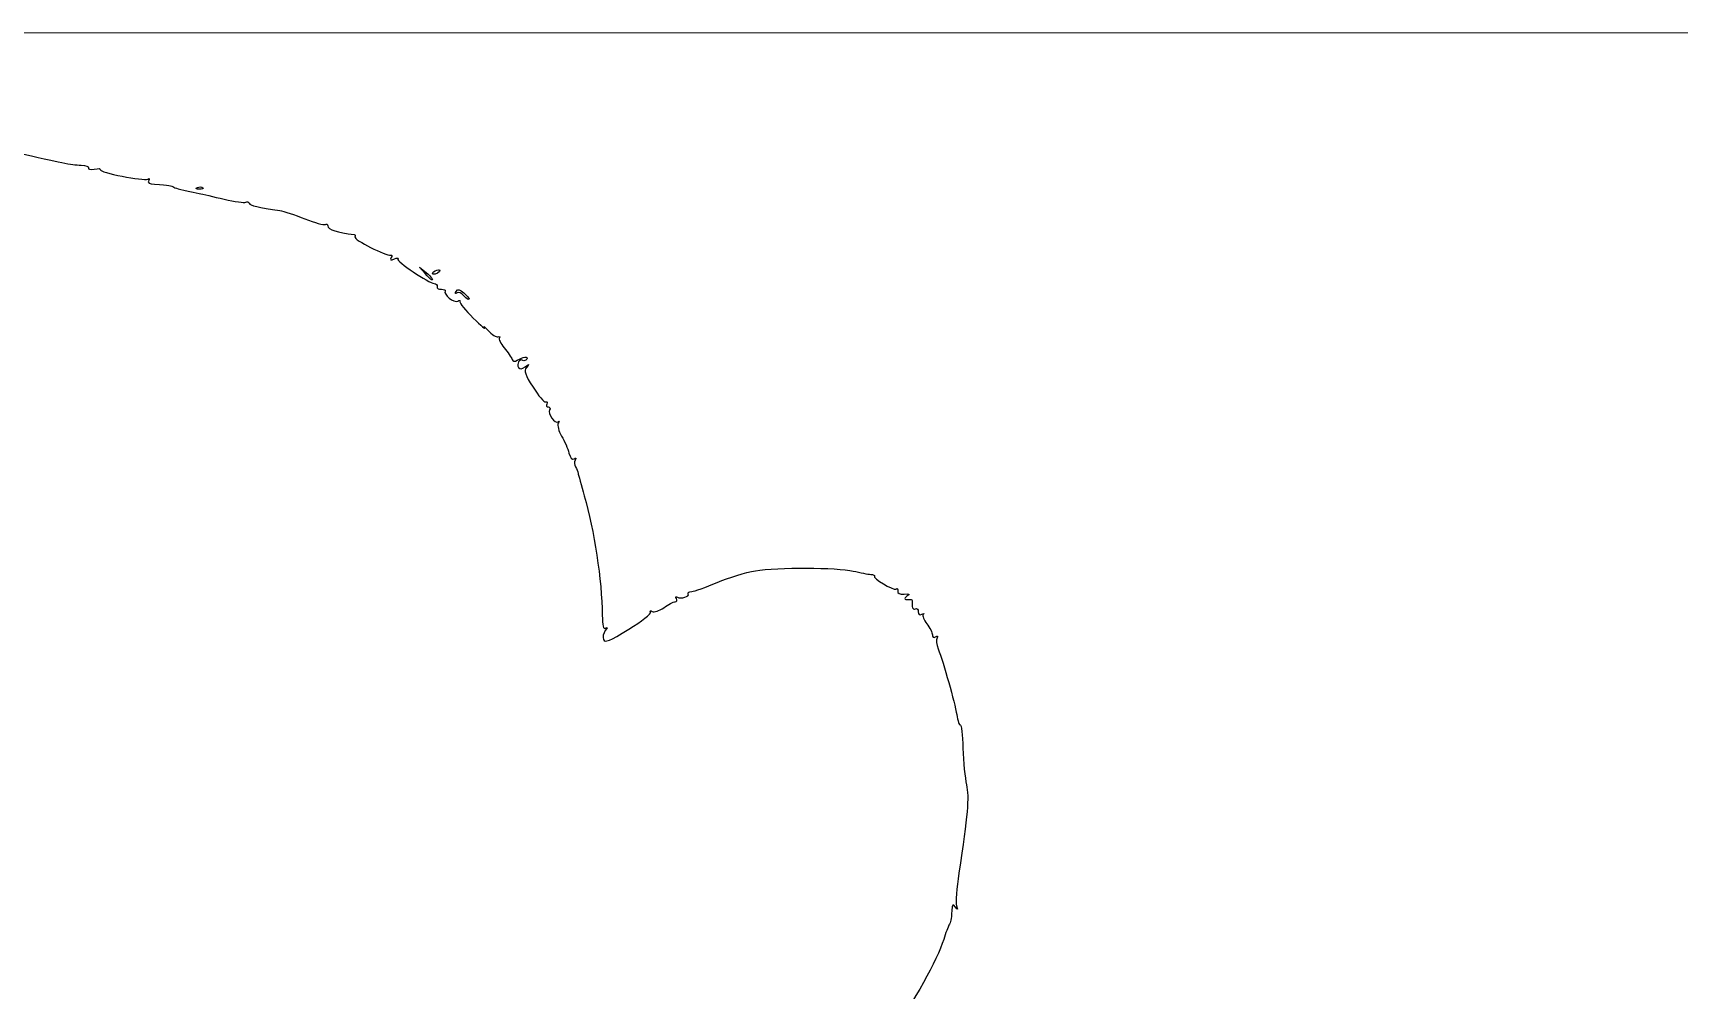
# Model space of a CAD drawing. Header units: millimetres. Extents: x -100 to 30, y 2 to 98.
# Drawn here: x -34.17 to -1.41, y 78.95 to 98 of the extents above; entities that cross this region are included whole.
import ezdxf

# ---------------------------------------------------------------- set-up
doc = ezdxf.new("R2010")
doc.units = ezdxf.units.MM
doc.layers.get('0').update_dxf_attribs({"linetype": 'CONTINUOUS', "lineweight": 0})
doc.layers.add('Layer_1', color=7, linetype='CONTINUOUS')

msp = doc.modelspace()

# ---------------------------------------------------------------- linework, layer by layer
msp.add_line((26, 98), (-96, 98))
at = {"layer": 'Layer_1', "color": 7}
for points in [[(-30.901, 94.923), (-30.901, 94.923)], [(-26.37, 93.212), (-26.477, 93.339), (-26.35, 93.232)], [(-26.37, 93.212), (-26.37, 93.212)], [(-26.224, 93.22), (-26.224, 93.22)], [(-25.605, 92.776), (-25.605, 92.776)]]:
    msp.add_lwpolyline(points, dxfattribs=at)
for points in [[(-34.517, 95.625), (-33.589, 95.408), (-33.433, 95.378), (-33.215, 95.369)], [(-33.215, 95.369), (-33.118, 95.366), (-33.052, 95.34), (-33.069, 95.312)], [(-33.069, 95.312), (-33.086, 95.285), (-33.034, 95.275), (-32.953, 95.29)], [(-32.953, 95.29), (-32.872, 95.306), (-32.817, 95.3), (-32.831, 95.278)], [(-32.831, 95.278), (-32.864, 95.224), (-31.962, 95.045), (-31.887, 95.091)], [(-31.869, 95.062), (-31.896, 95.02), (-31.855, 94.994), (-31.751, 94.988)], [(-31.887, 95.091), (-31.854, 95.112), (-31.846, 95.1), (-31.869, 95.062)], [(-31.751, 94.988), (-31.457, 94.97), (-31.425, 94.965), (-31.369, 94.931)], [(-31.369, 94.931), (-31.318, 94.901), (-31.221, 94.877), (-30.863, 94.804)], [(-30.867, 94.889), (-30.932, 94.892), (-30.946, 94.905), (-30.901, 94.923)], [(-30.901, 94.923), (-30.86, 94.94), (-30.812, 94.938), (-30.793, 94.919)], [(-30.793, 94.919), (-30.774, 94.9), (-30.808, 94.887), (-30.867, 94.889)], [(-30.863, 94.804), (-30.801, 94.791), (-30.578, 94.74), (-30.368, 94.69)], [(-30.368, 94.69), (-30.158, 94.641), (-29.964, 94.614), (-29.937, 94.63)], [(-29.937, 94.63), (-29.91, 94.647), (-29.88, 94.638), (-29.87, 94.61)], [(-29.87, 94.61), (-29.853, 94.564), (-29.687, 94.525), (-29.26, 94.463)], [(-29.26, 94.463), (-29.183, 94.452), (-28.958, 94.379), (-28.761, 94.3)], [(-28.761, 94.3), (-28.564, 94.221), (-28.38, 94.17), (-28.353, 94.187)], [(-28.353, 94.187), (-28.327, 94.203), (-28.305, 94.192), (-28.305, 94.161)], [(-28.305, 94.161), (-28.305, 94.087), (-28.112, 94.024), (-27.781, 93.99)], [(-27.765, 93.938), (-27.796, 93.887), (-27.136, 93.554), (-27.054, 93.579)], [(-27.781, 93.99), (-27.756, 93.987), (-27.749, 93.964), (-27.765, 93.938)], [(-27.045, 93.527), (-27.074, 93.48), (-27.055, 93.472), (-26.98, 93.501)], [(-27.054, 93.579), (-27.026, 93.587), (-27.022, 93.564), (-27.045, 93.527)], [(-26.98, 93.501), (-26.922, 93.523), (-26.891, 93.524), (-26.912, 93.503)], [(-26.912, 93.503), (-26.955, 93.461), (-26.292, 93.012), (-26.185, 93.011)], [(-26.243, 93.086), (-26.254, 93.086), (-26.311, 93.143), (-26.37, 93.212)], [(-26.35, 93.232), (-26.232, 93.131), (-26.198, 93.086), (-26.243, 93.086)], [(-26.224, 93.22), (-26.224, 93.233), (-26.185, 93.258), (-26.137, 93.276)], [(-26.084, 93.254), (-26.117, 93.2), (-26.224, 93.175), (-26.224, 93.22)], [(-26.137, 93.276), (-26.087, 93.295), (-26.064, 93.286), (-26.084, 93.254)], [(-26.185, 93.011), (-26.148, 93.011), (-26.123, 92.983), (-26.129, 92.95)], [(-26.129, 92.95), (-26.135, 92.916), (-26.096, 92.892), (-26.042, 92.897)], [(-26.042, 92.897), (-25.988, 92.901), (-25.956, 92.885), (-25.971, 92.862)], [(-25.971, 92.862), (-26.011, 92.796), (-25.789, 92.62), (-25.72, 92.663)], [(-25.733, 92.824), (-25.768, 92.802), (-25.775, 92.815), (-25.749, 92.856)], [(-25.749, 92.856), (-25.717, 92.907), (-25.68, 92.9), (-25.6, 92.828)], [(-25.605, 92.776), (-25.643, 92.822), (-25.701, 92.843), (-25.733, 92.824)], [(-25.493, 92.712), (-25.493, 92.67), (-25.539, 92.696), (-25.605, 92.776)], [(-25.6, 92.828), (-25.541, 92.775), (-25.493, 92.722), (-25.493, 92.712)], [(-25.72, 92.663), (-25.687, 92.683), (-25.666, 92.678), (-25.675, 92.65)], [(-25.675, 92.65), (-25.683, 92.623), (-25.564, 92.475), (-25.409, 92.323)], [(-25.409, 92.323), (-25.254, 92.17), (-25.153, 92.085), (-25.184, 92.132)], [(-25.184, 92.132), (-25.215, 92.18), (-25.183, 92.155), (-25.113, 92.076)], [(-25.113, 92.076), (-25.042, 91.997), (-24.954, 91.941), (-24.916, 91.952)], [(-24.916, 91.952), (-24.878, 91.962), (-24.865, 91.952), (-24.887, 91.93)], [(-24.887, 91.93), (-24.91, 91.908), (-24.868, 91.818), (-24.794, 91.731)], [(-24.794, 91.731), (-24.721, 91.643), (-24.651, 91.541), (-24.638, 91.503)], [(-24.638, 91.503), (-24.623, 91.459), (-24.587, 91.453), (-24.534, 91.486)], [(-24.425, 91.483), (-24.49, 91.524), (-24.554, 91.414), (-24.508, 91.34)], [(-24.534, 91.486), (-24.421, 91.556), (-24.306, 91.568), (-24.344, 91.506)], [(-24.344, 91.506), (-24.362, 91.477), (-24.399, 91.467), (-24.425, 91.483)], [(-24.378, 91.354), (-24.298, 91.417), (-24.294, 91.415), (-24.351, 91.342)], [(-24.508, 91.34), (-24.483, 91.3), (-24.441, 91.305), (-24.378, 91.354)], [(-24.351, 91.342), (-24.404, 91.273), (-24.379, 91.196), (-24.221, 90.948)], [(-24.221, 90.948), (-24.113, 90.779), (-24, 90.647), (-23.968, 90.655)], [(-23.968, 90.655), (-23.937, 90.664), (-23.927, 90.645), (-23.946, 90.613)], [(-23.946, 90.613), (-23.966, 90.582), (-23.954, 90.556), (-23.919, 90.556)], [(-23.891, 90.499), (-23.937, 90.426), (-23.782, 90.207), (-23.722, 90.261)], [(-23.919, 90.556), (-23.885, 90.556), (-23.872, 90.53), (-23.891, 90.499)], [(-23.718, 90.23), (-23.741, 90.191), (-23.711, 90.076), (-23.652, 89.976)], [(-23.722, 90.261), (-23.697, 90.284), (-23.695, 90.27), (-23.718, 90.23)], [(-23.652, 89.976), (-23.592, 89.875), (-23.526, 89.723), (-23.505, 89.638)], [(-23.505, 89.638), (-23.481, 89.543), (-23.442, 89.498), (-23.403, 89.522)], [(-23.403, 89.522), (-23.364, 89.546), (-23.355, 89.536), (-23.38, 89.496)], [(-23.38, 89.496), (-23.402, 89.46), (-23.4, 89.4), (-23.376, 89.361)], [(-23.376, 89.361), (-23.352, 89.322), (-23.328, 89.265), (-23.323, 89.234)], [(-23.323, 89.234), (-23.318, 89.203), (-23.263, 89.001), (-23.2, 88.785)], [(-23.2, 88.785), (-23.002, 88.106), (-22.851, 87.106), (-22.843, 86.409)], [(-20.555, 87.063), (-20.329, 87.159), (-19.987, 87.263), (-19.796, 87.294)], [(-19.796, 87.294), (-19.351, 87.366), (-18.175, 87.363), (-17.847, 87.289)], [(-17.847, 87.289), (-17.708, 87.257), (-17.551, 87.227), (-17.499, 87.223)], [(-17.499, 87.223), (-17.446, 87.218), (-17.413, 87.204), (-17.426, 87.191)], [(-17.426, 87.191), (-17.468, 87.15), (-17.054, 86.899), (-16.999, 86.932)], [(-21.347, 86.769), (-21.276, 86.725), (-21.098, 86.783), (-21.132, 86.839)], [(-21.132, 86.839), (-21.145, 86.86), (-21.114, 86.88), (-21.062, 86.883)], [(-21.062, 86.883), (-21.01, 86.886), (-20.782, 86.967), (-20.555, 87.063)], [(-16.999, 86.932), (-16.969, 86.951), (-16.952, 86.932), (-16.96, 86.891)], [(-16.96, 86.891), (-16.97, 86.842), (-16.927, 86.822), (-16.835, 86.831)], [(-16.835, 86.831), (-16.726, 86.842), (-16.713, 86.833), (-16.779, 86.79)], [(-21.88, 86.473), (-21.898, 86.501), (-21.883, 86.507), (-21.847, 86.485)], [(-21.847, 86.485), (-21.811, 86.462), (-21.709, 86.496), (-21.619, 86.56)], [(-21.619, 86.56), (-21.53, 86.624), (-21.427, 86.676), (-21.391, 86.676)], [(-21.391, 86.676), (-21.356, 86.676), (-21.344, 86.705), (-21.366, 86.741)], [(-21.366, 86.741), (-21.39, 86.779), (-21.382, 86.791), (-21.347, 86.769)], [(-16.779, 86.79), (-16.855, 86.74), (-16.82, 86.708), (-16.709, 86.726)], [(-16.709, 86.726), (-16.686, 86.729), (-16.67, 86.713), (-16.673, 86.69)], [(-16.673, 86.69), (-16.691, 86.578), (-16.661, 86.504), (-16.61, 86.536)], [(-16.61, 86.536), (-16.579, 86.555), (-16.554, 86.529), (-16.554, 86.479)], [(-22.843, 86.409), (-22.84, 86.203), (-22.82, 86.126), (-22.775, 86.153)], [(-22.775, 86.153), (-22.735, 86.177), (-22.738, 86.158), (-22.782, 86.104)], [(-22.317, 86.13), (-22.059, 86.29), (-21.863, 86.444), (-21.88, 86.473)], [(-16.554, 86.479), (-16.554, 86.423), (-16.528, 86.404), (-16.484, 86.429)], [(-16.484, 86.429), (-16.445, 86.451), (-16.432, 86.449), (-16.454, 86.425)], [(-16.454, 86.425), (-16.476, 86.4), (-16.444, 86.317), (-16.384, 86.239)], [(-16.384, 86.239), (-16.323, 86.162), (-16.273, 86.063), (-16.273, 86.019)], [(-22.782, 86.104), (-22.821, 86.055), (-22.838, 85.976), (-22.819, 85.928)], [(-22.819, 85.928), (-22.792, 85.856), (-22.699, 85.894), (-22.317, 86.13)], [(-16.273, 86.019), (-16.273, 85.973), (-16.246, 85.956), (-16.208, 85.979)], [(-16.208, 85.979), (-16.17, 86.003), (-16.158, 85.994), (-16.18, 85.959)], [(-16.18, 85.959), (-16.201, 85.926), (-16.19, 85.827), (-16.156, 85.739)], [(-16.156, 85.739), (-16.051, 85.468), (-15.827, 84.67), (-15.789, 84.432)], [(-15.789, 84.432), (-15.769, 84.307), (-15.737, 84.214), (-15.718, 84.226)], [(-15.718, 84.226), (-15.698, 84.237), (-15.675, 84.028), (-15.666, 83.761)], [(-15.666, 83.761), (-15.656, 83.493), (-15.624, 83.166), (-15.594, 83.032)], [(-15.594, 83.032), (-15.539, 82.786), (-15.569, 82.442), (-15.745, 81.274)], [(-15.745, 81.274), (-15.79, 80.978), (-15.811, 80.687), (-15.792, 80.628)], [(-15.817, 80.604), (-15.867, 80.673), (-15.879, 80.66), (-15.886, 80.534)], [(-15.792, 80.628), (-15.763, 80.539), (-15.767, 80.535), (-15.817, 80.604)], [(-15.886, 80.534), (-15.896, 80.338), (-15.902, 80.308), (-15.943, 80.239)], [(-16.047, 79.958), (-16.173, 79.555), (-16.662, 78.676), (-17.064, 78.13)], [(-15.943, 80.239), (-15.962, 80.208), (-16.009, 80.081), (-16.047, 79.958)]]:
    msp.add_open_spline(points, degree=3, dxfattribs=at)

doc.saveas('drawing.dxf')
